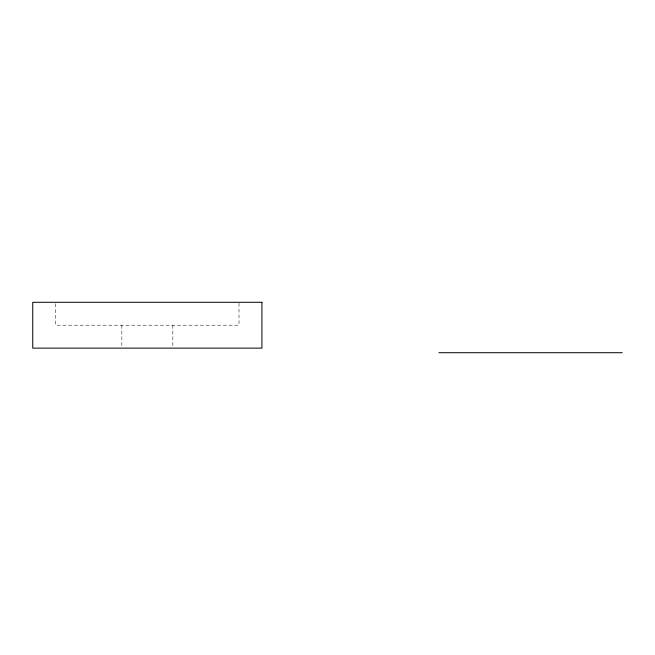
<?xml version="1.0" encoding="UTF-8"?>
<svg xmlns="http://www.w3.org/2000/svg" width="655" height="655" viewBox="0 0 655 655"><rect width="100%" height="100%" fill="white"/><g stroke="black" fill="none" stroke-linecap="round" stroke-linejoin="round"><path stroke-width="0.49" stroke-dasharray="3.27 2.46" d="M239.01 303.29L239.01 325.207L55.667 325.207L55.667 303.29M172.838 325.207L172.838 347.134M121.846 325.207L121.846 347.134"/><path stroke-width="0.98" d="M438.907 352.709L622.25 352.709M261.926 302.291L32.75 302.291L32.75 348.124L261.926 348.124L261.926 302.291"/></g></svg>
